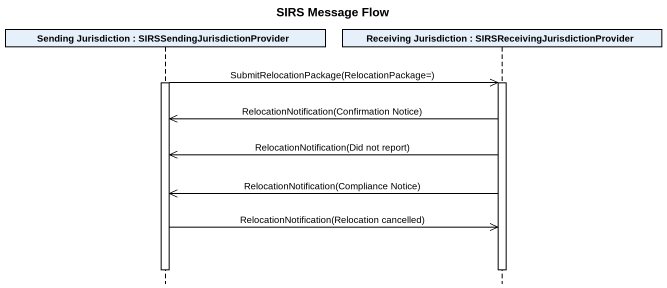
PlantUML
@startuml
title SIRS Message Flow
hide footbox
participant "Sending Jurisdiction : SIRSSendingJurisdictionProvider" as Sending_Jurisdiction
participant "Receiving Jurisdiction : SIRSReceivingJurisdictionProvider" as Receiving_Jurisdiction

activate Sending_Jurisdiction
Sending_Jurisdiction ->> Receiving_Jurisdiction : SubmitRelocationPackage(RelocationPackage=)
activate Receiving_Jurisdiction
Receiving_Jurisdiction ->> Sending_Jurisdiction : RelocationNotification(Confirmation Notice)
Receiving_Jurisdiction ->> Sending_Jurisdiction : RelocationNotification(Did not report)
Receiving_Jurisdiction ->> Sending_Jurisdiction : RelocationNotification(Compliance Notice)
Sending_Jurisdiction ->> Receiving_Jurisdiction : RelocationNotification(Relocation cancelled)
deactivate Sending_Jurisdiction
deactivate Receiving_Jurisdiction
@enduml
